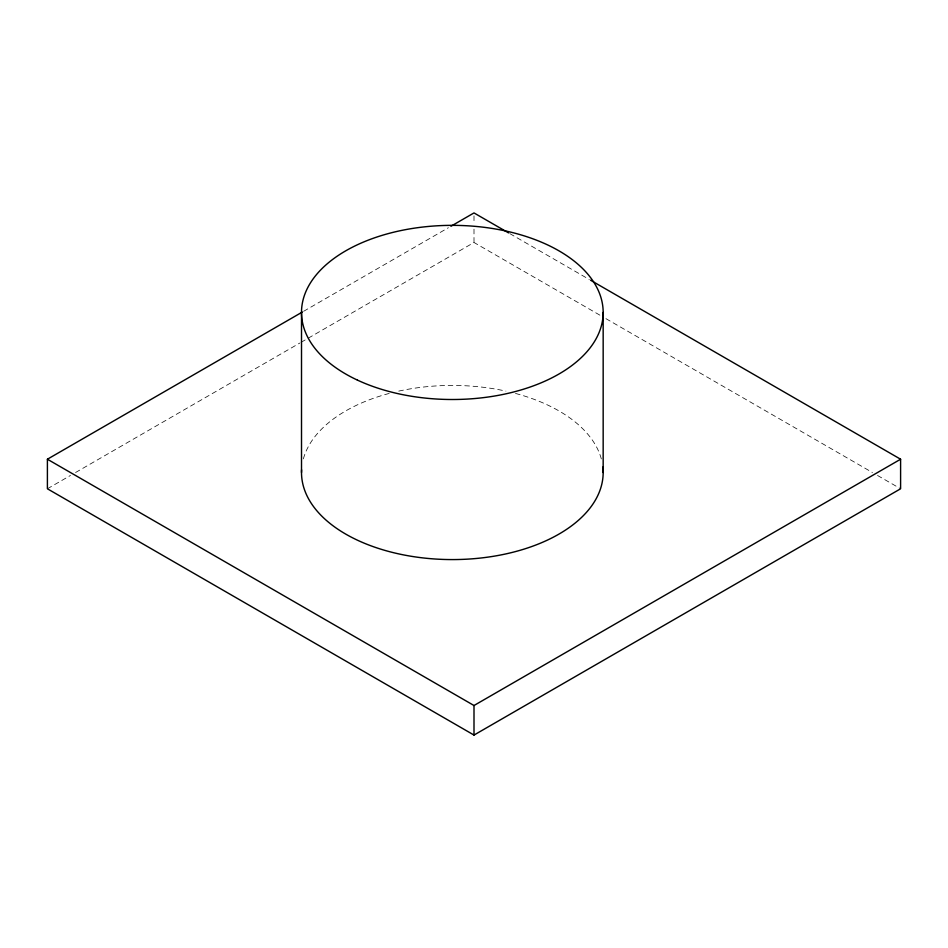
<?xml version="1.0" encoding="UTF-8"?>
<svg xmlns="http://www.w3.org/2000/svg" width="948" height="948" viewBox="0 0 948 948"><rect width="100%" height="100%" fill="white"/><g stroke="black" fill="none" stroke-linecap="round" stroke-linejoin="round"><path stroke-width="0.71" stroke-dasharray="4.74 3.56" d="M303.621 311.3L448.38 227.721M47.4 488.777L70.46 475.469M75.579 472.507L299.769 343.069M301.049 342.335L474 242.487L600.831 315.708M509.87 233.635L589.301 279.494M605.95 318.658L872.421 472.507M877.54 475.469L900.6 488.777M474 215.883L474 223.266M474 229.179L474 242.487M303.372 458.879A150.827 87.074 0 0 1 389.19 393.432M398.752 391.109A150.827 87.074 0 0 1 505.924 391.109M515.487 393.432A150.827 87.074 0 0 1 601.98 461.581"/><path stroke-width="1.42" d="M590.58 280.229L900.6 459.223L900.6 488.777L474 735.067L47.4 488.777L47.4 459.223L302.341 312.034M450.94 226.24L474 212.933L508.59 232.9M47.4 459.223L474 705.513L900.6 459.223M603.165 312.437L603.165 472.507M474 705.513L474 735.067M301.511 312.437L301.511 472.507M602.869 467.044A150.827 87.074 0 0 1 454.708 559.569A150.827 87.074 0 0 1 301.583 469.781M357.42 380.101A150.827 87.074 0 0 0 601.305 326.053A150.827 87.074 0 0 0 398.29 231.134A150.827 87.074 0 0 0 357.42 380.101"/></g></svg>
